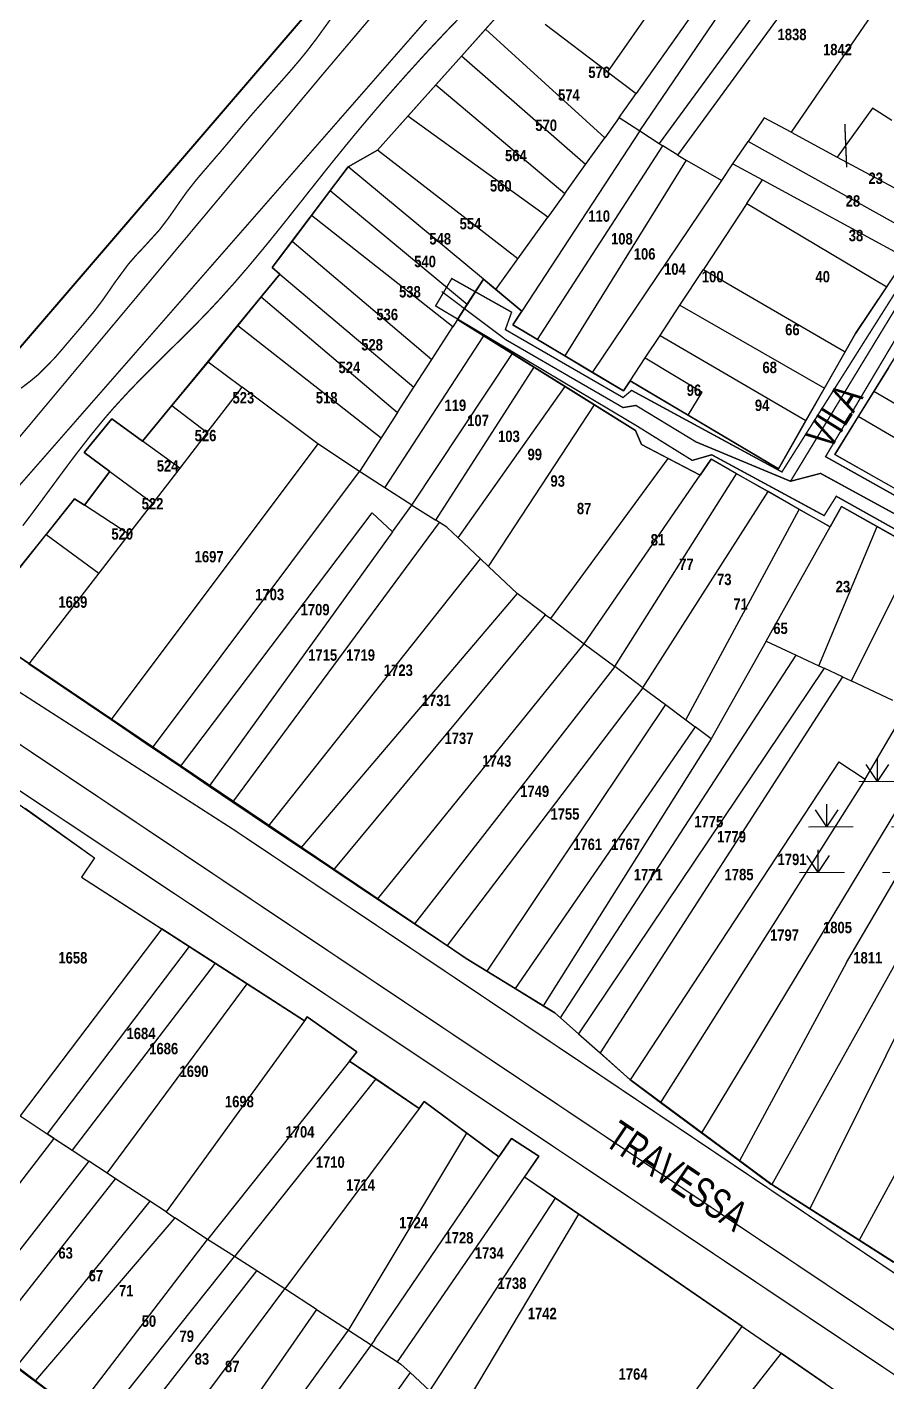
# Model space of a CAD drawing. Extents: x 203136 to 205923, y 4839890 to 4842982.
# Drawn here: x 203482.3 to 203595.9, y 4841240.2 to 4841419.2 of the extents above; entities that cross this region are included whole.
import ezdxf
from ezdxf.enums import TextEntityAlignment as Align

# ---------------------------------------------------------------- set-up
doc = ezdxf.new("R2010")
doc.units = 0
doc.header["$LTSCALE"] = 1.5
doc.header["$MEASUREMENT"] = 0
doc.linetypes.add('TRACO_25', pattern=[8, 3, -1, 1, -1, 1, -1])
for name, color, linetype in [('CD_MALHA_LOTES', 40, 'CONTINUOUS'), ('HD-ALAGADO-BREJO', 170, 'CONTINUOUS'), ('HD-CANAIS', 7, 'CONTINUOUS'), ('HD-CURSO-PERENE', 170, 'CONTINUOUS'), ('LM-LIM-SETOR-FISCAL', 7, 'CONTINUOUS'), ('RU-QUADRAS', 210, 'CONTINUOUS'), ('SV-EIXO-RUA-N-PAV', 6, 'CONTINUOUS'), ('SV-EIXO-RUA-PAV', 20, 'CONTINUOUS'), ('SV-RUA-PAVIM-S-GUIA-C-GUIA', 7, 'CONTINUOUS'), ('SV-TXT-RUA-N-PAV-S-GUIA-C-GUIA', 7, 'CONTINUOUS'), ('SV-TXT-RUA-PAV-S-GUIA-C-GUIA', 7, 'CONTINUOUS'), ('Th_NmrPort', 1, 'CONTINUOUS')]:
    doc.layers.add(name, color=color, linetype=linetype)
doc.styles.add('ARIAL', font='ARIAL.TTF')
doc.styles.get("Standard").update_dxf_attribs({"font": 'swisscbo.ttf'})
doc.linetypes.add('Limite', pattern='A,20,-3,[130,ltypeshp.shx,S=6.35,R=0,X=0,Y=0],-3,20', length=46)

# ---------------------------------------------------------------- blocks, each defined once
blk = doc.blocks.new('*X4')
at = {"layer": 'HD-ALAGADO-BREJO'}
for points in [[(203656.15039, 4841391.481927), (203654.649654, 4841393.731436)], [(203656.15039, 4841391.481927), (203656.149409, 4841394.481927)], [(203656.15039, 4841391.481927), (203657.649654, 4841393.732417)], [(203649.86783, 4841385.481313), (203649.867471, 4841388.481313)], [(203649.86783, 4841385.481313), (203648.36756, 4841387.731134)], [(203649.86783, 4841385.481313), (203651.36756, 4841387.731493)], [(203645.63865, 4841379.481144), (203644.138465, 4841381.731021)], [(203645.63865, 4841379.481144), (203645.638403, 4841382.481144)], [(203645.63865, 4841379.481144), (203647.138465, 4841381.731268)], [(203667.63865, 4841379.482956), (203666.138464, 4841381.732832)], [(203667.63865, 4841379.482956), (203667.638403, 4841382.482956)], [(203667.63865, 4841379.482956), (203669.138464, 4841381.733079)], [(203641.377211, 4841373.481036), (203639.877056, 4841375.730932)], [(203641.377211, 4841373.481036), (203641.377004, 4841376.481036)], [(203641.377211, 4841373.481036), (203642.877056, 4841375.731139)], [(203663.377211, 4841373.482557), (203661.877056, 4841375.732453)], [(203663.377211, 4841373.482557), (203663.377004, 4841376.482557)], [(203663.377211, 4841373.482557), (203664.877056, 4841375.73266)], [(203637.104906, 4841367.480948), (203637.104713, 4841370.480948)], [(203659.104906, 4841367.482363), (203659.104713, 4841370.482363)], [(203681.104906, 4841367.483778), (203681.104713, 4841370.483778)], [(203637.104906, 4841367.480948), (203635.604761, 4841369.730852)], [(203637.104906, 4841367.480948), (203638.604761, 4841369.731045)], [(203659.104906, 4841367.482363), (203657.604761, 4841369.732267)], [(203659.104906, 4841367.482363), (203660.604761, 4841369.73246)], [(203681.104906, 4841367.483778), (203679.604761, 4841369.733682)], [(203681.104906, 4841367.483778), (203682.604761, 4841369.733875)], [(203634.089467, 4841361.480884), (203632.589324, 4841363.730788)], [(203634.089467, 4841361.480884), (203634.089276, 4841364.480884)], [(203634.089467, 4841361.480884), (203635.589324, 4841363.730979)], [(203656.089467, 4841361.482287), (203654.589324, 4841363.732191)], [(203656.089467, 4841361.482287), (203656.089276, 4841364.482287)], [(203656.089467, 4841361.482287), (203657.589324, 4841363.732382)], [(203678.089467, 4841361.48369), (203676.589324, 4841363.733594)], [(203678.089467, 4841361.48369), (203678.089276, 4841364.48369)], [(203678.089467, 4841361.48369), (203679.589324, 4841363.733785)], [(203630.871604, 4841355.480821), (203629.371458, 4841357.730724)], [(203630.871604, 4841355.480821), (203630.871409, 4841358.480821)], [(203630.871604, 4841355.480821), (203632.371458, 4841357.730918)], [(203652.871604, 4841355.482248), (203651.371458, 4841357.732151)], [(203652.871604, 4841355.482248), (203652.871409, 4841358.482248)], [(203652.871604, 4841355.482248), (203654.371458, 4841357.732346)], [(203674.871603, 4841355.483675), (203673.371458, 4841357.733578)], [(203674.871603, 4841355.483675), (203674.871409, 4841358.483675)], [(203674.871603, 4841355.483675), (203676.371458, 4841357.733773)], [(203627.110375, 4841349.480752), (203627.110179, 4841352.480752)], [(203649.110375, 4841349.482188), (203649.110179, 4841352.482188)], [(203671.110375, 4841349.483625), (203671.110179, 4841352.483625)], [(203627.110375, 4841349.480752), (203625.610228, 4841351.730654)], [(203627.110375, 4841349.480752), (203628.610228, 4841351.73085)], [(203649.110375, 4841349.482188), (203647.610228, 4841351.73209)], [(203649.110375, 4841349.482188), (203650.610228, 4841351.732286)], [(203671.110375, 4841349.483625), (203669.610228, 4841351.733527)], [(203671.110375, 4841349.483625), (203672.610228, 4841351.733723)], [(203623.496767, 4841343.480684), (203621.996618, 4841345.730585)], [(203623.496767, 4841343.480684), (203623.496569, 4841346.480684)], [(203623.496767, 4841343.480684), (203624.996618, 4841345.730783)], [(203645.496767, 4841343.482137), (203643.996618, 4841345.732038)], [(203645.496767, 4841343.482137), (203645.496569, 4841346.482137)], [(203645.496767, 4841343.482137), (203646.996618, 4841345.732237)], [(203667.496767, 4841343.483591), (203665.996618, 4841345.733492)], [(203667.496767, 4841343.483591), (203667.496569, 4841346.483591)], [(203667.496767, 4841343.483591), (203668.996618, 4841345.73369)], [(203619.900171, 4841337.480617), (203619.899971, 4841340.480617)], [(203641.900171, 4841337.482086), (203641.899971, 4841340.482086)], [(203663.900171, 4841337.483555), (203663.899971, 4841340.483555)], [(203619.900171, 4841337.480617), (203618.400021, 4841339.730517)], [(203619.900171, 4841337.480617), (203621.400021, 4841339.730717)], [(203641.900171, 4841337.482086), (203640.400021, 4841339.731986)], [(203641.900171, 4841337.482086), (203643.400021, 4841339.732186)], [(203663.900171, 4841337.483555), (203662.400021, 4841339.733454)], [(203663.900171, 4841337.483555), (203665.400021, 4841339.733655)], [(203616.656555, 4841331.480553), (203616.656353, 4841334.480553)], [(203638.656555, 4841331.482037), (203638.656353, 4841334.482037)], [(203616.656555, 4841331.480553), (203615.156403, 4841333.730452)], [(203616.656555, 4841331.480553), (203618.156403, 4841333.730654)], [(203638.656555, 4841331.482037), (203637.156403, 4841333.731936)], [(203638.656555, 4841331.482037), (203640.156403, 4841333.732138)], [(203600.262738, 4841325.480338), (203598.762603, 4841327.730248)], [(203600.262738, 4841325.480338), (203600.262558, 4841328.480338)], [(203600.262738, 4841325.480338), (203601.762603, 4841327.730428)], [(203622.262738, 4841325.481659), (203620.762603, 4841327.731569)], [(203622.262738, 4841325.481659), (203622.262558, 4841328.481659)], [(203622.262738, 4841325.481659), (203623.762603, 4841327.731749)], [(203644.262738, 4841325.48298), (203642.762603, 4841327.73289)], [(203644.262738, 4841325.48298), (203644.262558, 4841328.48298)], [(203644.262738, 4841325.48298), (203645.762603, 4841327.73307)], [(203594.630736, 4841319.480404), (203594.63037, 4841322.480404)], [(203618.372327, 4841319.480529), (203618.372095, 4841322.480529)], [(203640.372327, 4841319.482231), (203640.372095, 4841322.482231)], [(203594.630736, 4841319.480404), (203593.130461, 4841321.730221)], [(203594.630736, 4841319.480404), (203596.130461, 4841321.730587)], [(203618.372327, 4841319.480529), (203616.872153, 4841321.730413)], [(203618.372327, 4841319.480529), (203619.872153, 4841321.730645)], [(203640.372327, 4841319.482231), (203638.872153, 4841321.732115)], [(203640.372327, 4841319.482231), (203641.872153, 4841321.732347)], [(203587.938149, 4841313.480306), (203586.437873, 4841315.730122)], [(203587.938149, 4841313.480306), (203587.93778, 4841316.480306)], [(203587.938149, 4841313.480306), (203589.437873, 4841315.73049)], [(203628.678652, 4841313.480667), (203627.178417, 4841315.73051)], [(203628.678652, 4841313.480667), (203628.678339, 4841316.480667)], [(203628.678652, 4841313.480667), (203630.178417, 4841315.730824)], [(203586.772076, 4841307.480278), (203585.271785, 4841309.730083)], [(203586.772076, 4841307.480278), (203586.771688, 4841310.480277)], [(203586.772076, 4841307.480278), (203588.271785, 4841309.730472)]]:
    blk.add_lwpolyline(points, dxfattribs=at)
at = {"layer": 'HD-ALAGADO-BREJO', "const_width": 0.13}
for points in [[(203653.65039, 4841391.48111), (203654.65039, 4841391.481437)], [(203654.65039, 4841391.481437), (203655.52399, 4841391.481128)], [(203647.36783, 4841385.481014), (203648.36783, 4841385.481134)], [(203648.36783, 4841385.481134), (203653.36783, 4841385.481732)], [(203658.36783, 4841385.482331), (203661.36783, 4841385.48269)], [(203661.36783, 4841385.48269), (203661.418667, 4841385.481154)], [(203643.13865, 4841379.480939), (203644.13865, 4841379.481021)], [(203644.13865, 4841379.481021), (203649.13865, 4841379.481433)], [(203654.13865, 4841379.481844), (203660.13865, 4841379.482338)], [(203665.13865, 4841379.48275), (203666.13865, 4841379.482832)], [(203666.13865, 4841379.482832), (203671.13865, 4841379.483244)], [(203638.877211, 4841373.480863), (203639.877211, 4841373.480932)], [(203639.877211, 4841373.480932), (203644.877211, 4841373.481278)], [(203649.877211, 4841373.481623), (203655.877211, 4841373.482038)], [(203660.877211, 4841373.482384), (203661.877211, 4841373.482453)], [(203661.877211, 4841373.482453), (203666.877211, 4841373.482799)], [(203671.877211, 4841373.483144), (203677.877211, 4841373.483559)], [(203634.604906, 4841367.480787), (203635.604906, 4841367.480852)], [(203635.604906, 4841367.480852), (203640.604906, 4841367.481173)], [(203645.604906, 4841367.481495), (203651.604906, 4841367.481881)], [(203656.604906, 4841367.482202), (203657.604906, 4841367.482267)], [(203657.604906, 4841367.482267), (203662.604906, 4841367.482588)], [(203667.604906, 4841367.48291), (203673.604906, 4841367.483296)], [(203678.604906, 4841367.483617), (203679.604906, 4841367.483682)], [(203679.604906, 4841367.483682), (203683.604906, 4841367.483939)], [(203683.604906, 4841367.483939), (203684.13942, 4841367.481283)], [(203631.589467, 4841361.480724), (203632.589467, 4841361.480788)], [(203632.589467, 4841361.480788), (203637.589467, 4841361.481107)], [(203642.589467, 4841361.481426), (203648.589467, 4841361.481808)], [(203653.589467, 4841361.482127), (203654.589467, 4841361.482191)], [(203654.589467, 4841361.482191), (203659.589467, 4841361.48251)], [(203664.589467, 4841361.482829), (203670.589467, 4841361.483211)], [(203675.589467, 4841361.48353), (203676.589467, 4841361.483594)], [(203676.589467, 4841361.483594), (203681.589467, 4841361.483913)], [(203628.371604, 4841355.480659), (203629.371604, 4841355.480724)], [(203629.371604, 4841355.480724), (203634.371604, 4841355.481048)], [(203639.371604, 4841355.481372), (203645.371604, 4841355.481762)], [(203650.371604, 4841355.482086), (203651.371604, 4841355.482151)], [(203651.371604, 4841355.482151), (203656.371604, 4841355.482475)], [(203661.371604, 4841355.4828), (203667.371603, 4841355.483189)], [(203672.371603, 4841355.483513), (203673.371603, 4841355.483578)], [(203673.371603, 4841355.483578), (203676.371603, 4841355.483773)], [(203676.371603, 4841355.483773), (203677.055142, 4841355.481146)], [(203624.610375, 4841349.480588), (203625.610375, 4841349.480654)], [(203625.610375, 4841349.480654), (203630.610375, 4841349.48098)], [(203635.610375, 4841349.481307), (203641.610375, 4841349.481699)], [(203646.610375, 4841349.482025), (203647.610375, 4841349.48209)], [(203647.610375, 4841349.48209), (203652.610375, 4841349.482417)], [(203657.610375, 4841349.482743), (203663.610375, 4841349.483135)], [(203668.610375, 4841349.483462), (203669.610375, 4841349.483527)], [(203669.610375, 4841349.483527), (203672.610375, 4841349.483723)], [(203672.610375, 4841349.483723), (203672.630732, 4841349.481069)], [(203620.996767, 4841343.480519), (203621.996767, 4841343.480585)], [(203621.996767, 4841343.480585), (203626.996767, 4841343.480915)], [(203631.996767, 4841343.481246), (203637.996767, 4841343.481642)], [(203642.996767, 4841343.481972), (203643.996767, 4841343.482038)], [(203643.996767, 4841343.482038), (203648.996767, 4841343.482369)], [(203653.996767, 4841343.482699), (203659.996767, 4841343.483095)], [(203664.996767, 4841343.483426), (203665.996767, 4841343.483492)], [(203665.996767, 4841343.483492), (203666.996767, 4841343.483558)], [(203666.996767, 4841343.483558), (203667.910044, 4841343.480988)], [(203617.400171, 4841337.48045), (203618.400171, 4841337.480517)], [(203618.400171, 4841337.480517), (203623.400171, 4841337.480851)], [(203628.400171, 4841337.481185), (203634.400171, 4841337.481585)], [(203639.400171, 4841337.481919), (203640.400171, 4841337.481986)], [(203640.400171, 4841337.481986), (203645.400171, 4841337.48232)], [(203650.400171, 4841337.482653), (203656.400171, 4841337.483054)], [(203661.400171, 4841337.483388), (203662.400171, 4841337.483454)], [(203662.400171, 4841337.483454), (203663.302633, 4841337.480909)], [(203614.156555, 4841331.480385), (203615.156555, 4841331.480452)], [(203615.156555, 4841331.480452), (203620.156555, 4841331.480789)], [(203625.156555, 4841331.481126), (203631.156555, 4841331.481531)], [(203636.156555, 4841331.481868), (203637.156555, 4841331.481936)], [(203637.156555, 4841331.481936), (203642.156555, 4841331.482273)], [(203647.156555, 4841331.48261), (203653.156555, 4841331.483014)], [(203658.156555, 4841331.483352), (203659.138352, 4841331.480835)], [(203597.762738, 4841325.480188), (203598.762738, 4841325.480248)], [(203598.762738, 4841325.480248), (203603.762738, 4841325.480548)], [(203608.762738, 4841325.480848), (203614.762738, 4841325.481209)], [(203619.762738, 4841325.481509), (203620.762738, 4841325.481569)], [(203620.762738, 4841325.481569), (203625.762738, 4841325.481869)], [(203630.762738, 4841325.482169), (203636.762738, 4841325.48253)], [(203641.762738, 4841325.48283), (203642.762738, 4841325.48289)], [(203642.762738, 4841325.48289), (203647.762738, 4841325.48319)], [(203652.762738, 4841325.48349), (203654.762738, 4841325.48361)], [(203654.762738, 4841325.48361), (203654.819251, 4841325.480758)], [(203592.130736, 4841319.480099), (203593.130736, 4841319.480221)], [(203593.130736, 4841319.480221), (203598.130736, 4841319.480831)], [(203603.130736, 4841319.481442), (203605.130736, 4841319.481686)], [(203605.130736, 4841319.481686), (203605.636927, 4841319.480234)], [(203615.872327, 4841319.480336), (203616.872327, 4841319.480413)], [(203616.872327, 4841319.480413), (203621.872327, 4841319.4808)], [(203626.872327, 4841319.481187), (203632.872327, 4841319.481651)], [(203637.872327, 4841319.482038), (203638.872327, 4841319.482115)], [(203638.872327, 4841319.482115), (203643.872327, 4841319.482502)], [(203648.872327, 4841319.482889), (203649.857807, 4841319.480676)], [(203585.438149, 4841313.479999), (203586.438149, 4841313.480122)], [(203586.438149, 4841313.480122), (203591.438149, 4841313.480736)], [(203596.438149, 4841313.481351), (203598.438149, 4841313.481597)], [(203598.438149, 4841313.481597), (203598.754439, 4841313.480132)], [(203626.178652, 4841313.480406), (203627.178652, 4841313.48051)], [(203627.178652, 4841313.48051), (203632.178652, 4841313.481033)], [(203637.178652, 4841313.481555), (203643.178652, 4841313.482182)], [(203584.272076, 4841307.479954), (203585.272076, 4841307.480083)], [(203585.272076, 4841307.480083), (203590.272076, 4841307.480731)], [(203595.272076, 4841307.481378), (203596.272076, 4841307.481507)], [(203596.272076, 4841307.481507), (203596.281386, 4841307.480074)]]:
    blk.add_lwpolyline(points, dxfattribs=at)

msp = doc.modelspace()

# ---------------------------------------------------------------- linework, layer by layer
at = {"layer": 'CD_MALHA_LOTES', "linetype": 'Continuous'}
for p, q in [((203583.19, 4841439.32), (203562.75, 4841410.38)), ((203563.23, 4841405.45), (203585.25, 4841437.97)), ((203589.02, 4841435.5), (203565.78, 4841403.81)), ((203568.22, 4841402.24), (203591.4, 4841433.93)), ((203599.27, 4841428.76), (203583.19, 4841405.28)), ((203546.36, 4841422.84), (203542.83, 4841418.88)), ((203565.6, 4841422.8), (203558.94, 4841413.27)), ((203542.83, 4841418.88), (203539.67, 4841415.35)), ((203558.59, 4841404.55), (203542.83, 4841418.88)), ((203558.94, 4841413.27), (203550.72, 4841419.53)), ((203539.67, 4841415.35), (203536.28, 4841411.55)), ((203556.04, 4841401), (203539.67, 4841415.35)), ((203558.94, 4841413.27), (203562.75, 4841410.38)), ((203536.28, 4841411.55), (203532.59, 4841407.42)), ((203536.28, 4841411.55), (203553.3, 4841397.17)), ((203560.5, 4841407.22), (203562.75, 4841410.38)), ((203593.96, 4841408.46), (203589.29, 4841401.99)), ((203596.51, 4841406.82), (203593.96, 4841408.46)), ((203532.59, 4841407.42), (203528.55, 4841402.91)), ((203551.07, 4841394.06), (203532.59, 4841407.42)), ((203560.5, 4841407.22), (203558.59, 4841404.55)), ((203560.5, 4841407.22), (203563.23, 4841405.45)), ((203579.63, 4841407.19), (203577.51, 4841404.04)), ((203583.19, 4841405.28), (203579.63, 4841407.19)), ((203563.23, 4841405.45), (203547.65, 4841381.63)), ((203556.04, 4841401), (203558.59, 4841404.55)), ((203563.23, 4841405.45), (203565.78, 4841403.81)), ((203583.19, 4841405.28), (203589.29, 4841401.99)), ((203528.55, 4841402.91), (203524.7, 4841400.7)), ((203547.11, 4841388.53), (203528.55, 4841402.91)), ((203549.7, 4841377.88), (203566.28, 4841403.48)), ((203565.78, 4841403.81), (203566.28, 4841403.48)), ((203568.22, 4841402.24), (203566.28, 4841403.48)), ((203575.52, 4841401.09), (203577.51, 4841404.04)), ((203600.2, 4841391.42), (203577.51, 4841404.04)), ((203524.7, 4841400.7), (203522.33, 4841397.57)), ((203542.56, 4841385.86), (203524.7, 4841400.7)), ((203569.33, 4841401.6), (203553.3, 4841375.73)), ((203553.3, 4841397.17), (203556.04, 4841401)), ((203568.22, 4841402.24), (203569.33, 4841401.6)), ((203569.33, 4841401.6), (203574.04, 4841398.89)), ((203574.04, 4841398.89), (203575.52, 4841401.09)), ((203575.52, 4841401.09), (203579.43, 4841398.97)), ((203589.29, 4841401.99), (203602.5, 4841394.89)), ((203556.95, 4841373.55), (203574.04, 4841398.89)), ((203577.37, 4841395.85), (203579.43, 4841398.97)), ((203579.43, 4841398.97), (203598.39, 4841388.7)), ((203522.33, 4841397.57), (203519.84, 4841394.27)), ((203522.33, 4841397.57), (203540.42, 4841382.54)), ((203553.3, 4841397.17), (203551.07, 4841394.06)), ((203577.37, 4841395.85), (203571.64, 4841387.15)), ((203577.37, 4841395.85), (203595.84, 4841384.87)), ((203519.84, 4841394.27), (203517.28, 4841390.88)), ((203538.5, 4841379.56), (203519.84, 4841394.27)), ((203547.11, 4841388.53), (203551.07, 4841394.06)), ((203517.28, 4841390.88), (203514.65, 4841387.39)), ((203517.28, 4841390.88), (203535.74, 4841375.27)), ((203544.21, 4841384.48), (203547.11, 4841388.53)), ((203595.84, 4841384.87), (203598.39, 4841388.7)), ((203515.68, 4841386.52), (203513.22, 4841383.52)), ((203514.65, 4841387.39), (203515.68, 4841386.52)), ((203515.68, 4841386.52), (203533.37, 4841371.6)), ((203568.52, 4841382.43), (203571.64, 4841387.15)), ((203571.64, 4841387.15), (203590.35, 4841376.27)), ((203540.42, 4841382.54), (203542.56, 4841385.86)), ((203542.56, 4841385.86), (203544.21, 4841384.48)), ((203591.72, 4841378.67), (203595.84, 4841384.87)), ((203513.22, 4841383.52), (203510.11, 4841379.74)), ((203513.22, 4841383.52), (203531.21, 4841368.24)), ((203544.21, 4841384.48), (203547.65, 4841381.63)), ((203539.14, 4841380.55), (203540.42, 4841382.54)), ((203547.65, 4841381.63), (203546.46, 4841379.82)), ((203565.9, 4841378.44), (203568.52, 4841382.43)), ((203568.52, 4841382.43), (203587.61, 4841371.46)), ((203510.11, 4841379.74), (203506.18, 4841374.96)), ((203510.11, 4841379.74), (203529.07, 4841364.91)), ((203535.74, 4841375.27), (203538.5, 4841379.56)), ((203539.14, 4841380.55), (203538.5, 4841379.56)), ((203542.62, 4841378.38), (203539.14, 4841380.55)), ((203546.46, 4841379.82), (203549.7, 4841377.88)), ((203529.54, 4841358.28), (203542.62, 4841378.38)), ((203546.38, 4841376.04), (203542.62, 4841378.38)), ((203549.7, 4841377.88), (203553.3, 4841375.73)), ((203563.93, 4841375.46), (203565.9, 4841378.44)), ((203565.9, 4841378.44), (203585.17, 4841367.17)), ((203590.35, 4841376.27), (203591.72, 4841378.67)), ((203533.09, 4841356), (203546.38, 4841376.04)), ((203549.27, 4841374.23), (203546.38, 4841376.04)), ((203553.3, 4841375.73), (203556.95, 4841373.55)), ((203587.61, 4841371.46), (203590.35, 4841376.27)), ((203506.18, 4841374.96), (203501.42, 4841369.19)), ((203506.18, 4841374.96), (203510.68, 4841371.59)), ((203533.37, 4841371.6), (203535.74, 4841375.27)), ((203536.29, 4841354.02), (203549.27, 4841374.23)), ((203553.37, 4841371.68), (203549.27, 4841374.23)), ((203561.95, 4841372.45), (203563.93, 4841375.46)), ((203563.93, 4841375.46), (203571.46, 4841370.94)), ((203596.07, 4841374.15), (203594.12, 4841371.02)), ((203556.95, 4841373.55), (203561.06, 4841371.1)), ((203561.06, 4841371.1), (203561.95, 4841372.45)), ((203561.95, 4841372.45), (203569.62, 4841367.89)), ((203506.08, 4841365.61), (203510.68, 4841371.59)), ((203520.67, 4841364.1), (203510.68, 4841371.59)), ((203531.21, 4841368.24), (203533.37, 4841371.6)), ((203539.23, 4841351.7), (203553.37, 4841371.68)), ((203557.24, 4841369.27), (203553.37, 4841371.68)), ((203569.62, 4841367.89), (203571.46, 4841370.94)), ((203585.17, 4841367.17), (203587.61, 4841371.46)), ((203594.12, 4841371.02), (203592.06, 4841367.7)), ((203615.44, 4841358.63), (203594.12, 4841371.02)), ((203501.42, 4841369.19), (203497.53, 4841364.45)), ((203501.42, 4841369.19), (203506.08, 4841365.61)), ((203543.24, 4841347.92), (203557.24, 4841369.27)), ((203562.66, 4841365.89), (203557.24, 4841369.27)), ((203493.46, 4841367.4), (203489.84, 4841362.97)), ((203497.53, 4841364.45), (203493.46, 4841367.4)), ((203531.21, 4841368.24), (203529.07, 4841364.91)), ((203569.62, 4841367.89), (203581.54, 4841360.8)), ((203581.54, 4841360.8), (203585.17, 4841367.17)), ((203592.06, 4841367.7), (203588.97, 4841362.71)), ((203613.46, 4841355.19), (203592.06, 4841367.7)), ((203506.08, 4841365.61), (203502.44, 4841360.89)), ((203529.07, 4841364.91), (203526.21, 4841360.44)), ((203563.46, 4841364.03), (203562.66, 4841365.89)), ((203520.67, 4841364.1), (203493.38, 4841327.67)), ((203502.44, 4841360.89), (203497.53, 4841364.45)), ((203526.21, 4841360.44), (203520.67, 4841364.1)), ((203566.96, 4841362.18), (203563.46, 4841364.03)), ((203489.84, 4841362.97), (203493.22, 4841360.46)), ((203551.48, 4841341.01), (203566.96, 4841362.18)), ((203571.19, 4841359.95), (203566.96, 4841362.18)), ((203572.64, 4841362.06), (203571.19, 4841359.95)), ((203575.99, 4841360.16), (203572.64, 4841362.06)), ((203588.97, 4841362.71), (203610.69, 4841350.37)), ((203493.22, 4841360.46), (203489.87, 4841355.99)), ((203493.22, 4841360.46), (203498.88, 4841356.26)), ((203498.87, 4841323.95), (203526.21, 4841360.44)), ((203502.44, 4841360.89), (203498.88, 4841356.26)), ((203529.54, 4841358.28), (203526.21, 4841360.44)), ((203555.89, 4841337.7), (203571.19, 4841359.95)), ((203559.93, 4841334.68), (203575.99, 4841360.16)), ((203580.16, 4841357.79), (203575.99, 4841360.16)), ((203533.09, 4841356), (203529.54, 4841358.28)), ((203563.63, 4841331.87), (203580.16, 4841357.79)), ((203584.26, 4841355.45), (203580.16, 4841357.79)), ((203488.56, 4841356.85), (203484.8, 4841352.12)), ((203489.87, 4841355.99), (203488.56, 4841356.85)), ((203495.71, 4841352.15), (203489.87, 4841355.99)), ((203495.71, 4841352.15), (203498.88, 4841356.26)), ((203530.57, 4841352.48), (203533.09, 4841356)), ((203533.09, 4841356), (203536.29, 4841354.02)), ((203502.54, 4841321.46), (203527.87, 4841354.97)), ((203527.87, 4841354.97), (203530.57, 4841352.48)), ((203569.29, 4841327.66), (203584.26, 4841355.45)), ((203588.36, 4841353.12), (203584.26, 4841355.45)), ((203589.88, 4841355.83), (203588.36, 4841353.12)), ((203594.58, 4841353.18), (203589.88, 4841355.83)), ((203530.57, 4841352.48), (203506.35, 4841318.87)), ((203509.45, 4841316.78), (203536.75, 4841353.73)), ((203536.75, 4841353.73), (203536.29, 4841354.02)), ((203537.74, 4841353.11), (203536.75, 4841353.73)), ((203539.23, 4841351.7), (203537.74, 4841353.11)), ((203579.9, 4841338.05), (203588.36, 4841353.12)), ((203586.85, 4841334.78), (203594.58, 4841353.18)), ((203599.85, 4841350.2), (203594.58, 4841353.18)), ((203477.47, 4841343.03), (203484.8, 4841352.12)), ((203484.8, 4841352.12), (203491.75, 4841347.01)), ((203495.71, 4841352.15), (203491.75, 4841347.01)), ((203539.23, 4841351.7), (203542.18, 4841348.92)), ((203514.15, 4841313.61), (203542.18, 4841348.92)), ((203543.24, 4841347.92), (203542.18, 4841348.92)), ((203491.75, 4841347.01), (203482.53, 4841335.03)), ((203543.24, 4841347.92), (203547.02, 4841344.35)), ((203598.82, 4841348.15), (203591.13, 4841332.78)), ((203547.02, 4841344.35), (203518.44, 4841310.73)), ((203550.78, 4841341.53), (203547.02, 4841344.35)), ((203522.82, 4841307.8), (203550.78, 4841341.53)), ((203550.78, 4841341.53), (203551.48, 4841341.01)), ((203551.48, 4841341.01), (203555.89, 4841337.7)), ((203482.53, 4841335.03), (203477.64, 4841338.39)), ((203579.9, 4841338.05), (203572.65, 4841325.14)), ((203579.9, 4841338.05), (203583.87, 4841336.17)), ((203528.57, 4841303.95), (203555.89, 4841337.7)), ((203555.89, 4841337.7), (203559.93, 4841334.68)), ((203482.53, 4841335.03), (203493.38, 4841327.67)), ((203559.93, 4841334.68), (203533.46, 4841300.68)), ((203552.73, 4841288.28), (203583.87, 4841336.17)), ((203587.55, 4841334.45), (203555.1, 4841286.17)), ((203563.63, 4841331.87), (203559.93, 4841334.68)), ((203583.87, 4841336.17), (203586.85, 4841334.78)), ((203586.85, 4841334.78), (203587.55, 4841334.45)), ((203589.97, 4841333.32), (203587.55, 4841334.45)), ((203589.97, 4841333.32), (203557.96, 4841283.62)), ((203589.97, 4841333.32), (203591.13, 4841332.78)), ((203596.64, 4841330.21), (203591.13, 4841332.78)), ((203563.63, 4841331.87), (203537.75, 4841297.8)), ((203563.63, 4841331.87), (203566.6, 4841329.68)), ((203566.6, 4841329.68), (203543.02, 4841294.43)), ((203566.6, 4841329.68), (203569.29, 4841327.66)), ((203592.97, 4841319.78), (203598.48, 4841329.16)), ((203493.38, 4841327.67), (203498.87, 4841323.95)), ((203569.29, 4841327.66), (203570.55, 4841326.72)), ((203570.55, 4841326.72), (203546.76, 4841292.14)), ((203572.65, 4841325.14), (203570.55, 4841326.72)), ((203603.5, 4841326.29), (203571.36, 4841273.09)), ((203498.87, 4841323.95), (203502.54, 4841321.46)), ((203572.65, 4841325.14), (203550.46, 4841289.87)), ((203590.52, 4841295.59), (203607.23, 4841324.15)), ((203589.49, 4841322.1), (203561.94, 4841280.07)), ((203589.49, 4841322.1), (203592.97, 4841319.78)), ((203502.54, 4841321.46), (203506.35, 4841318.87)), ((203611.61, 4841321.65), (203580.64, 4841266.24)), ((203506.35, 4841318.87), (203509.45, 4841316.78)), ((203592.97, 4841319.78), (203565.97, 4841277.09)), ((203509.45, 4841316.78), (203512.02, 4841315.03)), ((203512.02, 4841315.03), (203514.15, 4841313.61)), ((203514.15, 4841313.61), (203518.44, 4841310.73)), ((203622.24, 4841314.44), (203592.2, 4841258.87)), ((203518.44, 4841310.73), (203522.82, 4841307.8)), ((203522.82, 4841307.8), (203528.57, 4841303.95)), ((203528.57, 4841303.95), (203533.46, 4841300.68)), ((203533.46, 4841300.68), (203537.75, 4841297.8)), ((203500.06, 4841300.03), (203481.35, 4841275.3)), ((203503.71, 4841297.68), (203500.06, 4841300.03)), ((203503.71, 4841297.68), (203484.93, 4841272.95)), ((203507.12, 4841295.48), (203503.71, 4841297.68)), ((203537.75, 4841297.8), (203540.27, 4841296.12)), ((203507.12, 4841295.48), (203488.25, 4841270.77)), ((203511.34, 4841292.77), (203507.12, 4841295.48)), ((203540.27, 4841296.12), (203543.02, 4841294.43)), ((203590.52, 4841295.59), (203576.39, 4841269.36)), ((203543.02, 4841294.43), (203546.76, 4841292.14)), ((203492.85, 4841267.74), (203511.34, 4841292.77)), ((203518.93, 4841287.87), (203511.34, 4841292.77)), ((203546.76, 4841292.14), (203550.46, 4841289.87)), ((203550.46, 4841289.87), (203552, 4841288.93)), ((203599.05, 4841290), (203585.68, 4841263.02)), ((203552, 4841288.93), (203552.73, 4841288.28)), ((203552.73, 4841288.28), (203555.1, 4841286.17)), ((203555.1, 4841286.17), (203557.96, 4841283.62)), ((203524.89, 4841282.56), (203506.12, 4841258.96)), ((203524.89, 4841282.56), (203525.86, 4841283.78)), ((203528.37, 4841280.19), (203524.89, 4841282.56)), ((203557.96, 4841283.62), (203561.94, 4841280.07)), ((203528.37, 4841280.19), (203509.68, 4841256.72)), ((203534.07, 4841276.28), (203528.37, 4841280.19)), ((203561.94, 4841280.07), (203562.08, 4841279.97)), ((203562.08, 4841279.97), (203565.97, 4841277.09)), ((203534.75, 4841277.19), (203534.07, 4841276.28)), ((203540.38, 4841273.01), (203534.75, 4841277.19)), ((203534.07, 4841276.28), (203516.33, 4841252.46)), ((203565.97, 4841277.09), (203571.36, 4841273.09)), ((203481.35, 4841275.3), (203484.93, 4841272.95)), ((203484.93, 4841272.95), (203488.25, 4841270.77)), ((203524.98, 4841247.37), (203540.38, 4841273.01)), ((203544.6, 4841269.89), (203540.38, 4841273.01)), ((203546.26, 4841272.33), (203544.6, 4841269.89)), ((203549.88, 4841269.97), (203546.26, 4841272.33)), ((203571.36, 4841273.09), (203576.39, 4841269.36)), ((203548, 4841267.23), (203549.88, 4841269.97)), ((203490.45, 4841269.32), (203477.64, 4841252.91)), ((203528.22, 4841245.75), (203544.6, 4841269.89)), ((203576.39, 4841269.36), (203580.52, 4841266.3)), ((203477.64, 4841246.23), (203493.97, 4841267.01)), ((203493.97, 4841267.01), (203492.85, 4841267.74)), ((203498.51, 4841264.02), (203493.97, 4841267.01)), ((203531.22, 4841242.8), (203548, 4841267.23)), ((203552.07, 4841264.45), (203548, 4841267.23)), ((203580.52, 4841266.3), (203580.64, 4841266.24)), ((203580.64, 4841266.24), (203585.68, 4841263.02)), ((203498.51, 4841264.02), (203480.88, 4841242.26)), ((203500.65, 4841262.62), (203498.51, 4841264.02)), ((203535.49, 4841239), (203552.07, 4841264.45)), ((203555.17, 4841262.32), (203552.07, 4841264.45)), ((203585.68, 4841263.02), (203592.2, 4841258.87)), ((203501.79, 4841261.86), (203483.39, 4841240.35)), ((203500.65, 4841262.62), (203501.79, 4841261.86)), ((203506.12, 4841258.96), (203501.79, 4841261.86)), ((203539.22, 4841235.59), (203555.17, 4841262.32)), ((203576.72, 4841247.5), (203555.17, 4841262.32)), ((203488.73, 4841236.27), (203506.12, 4841258.96)), ((203509.68, 4841256.72), (203506.12, 4841258.96)), ((203592.2, 4841258.87), (203596.71, 4841256)), ((203491.61, 4841234.07), (203509.68, 4841256.72)), ((203512.64, 4841254.85), (203509.68, 4841256.72)), ((203495.18, 4841232.51), (203512.64, 4841254.85)), ((203516.33, 4841252.46), (203512.64, 4841254.85)), ((203499.34, 4841229.66), (203516.33, 4841252.46)), ((203520.52, 4841249.74), (203516.33, 4841252.46)), ((203520.52, 4841249.74), (203504.26, 4841226.29)), ((203520.52, 4841249.74), (203524.74, 4841247)), ((203507.94, 4841223.76), (203524.74, 4841247)), ((203524.74, 4841247), (203524.98, 4841247.37)), ((203524.74, 4841247), (203527.72, 4841245.07)), ((203557.29, 4841220.58), (203576.72, 4841247.5)), ((203576.72, 4841247.5), (203581.87, 4841243.96)), ((203527.72, 4841245.07), (203511.15, 4841222.28)), ((203528.22, 4841245.75), (203527.72, 4841245.07)), ((203527.72, 4841245.07), (203531.22, 4841242.8)), ((203581.87, 4841243.96), (203561.14, 4841217.43)), ((203587.74, 4841239.92), (203581.87, 4841243.96)), ((203480.88, 4841242.26), (203483.39, 4841240.35)), ((203532.88, 4841241.39), (203516.51, 4841218.49)), ((203531.22, 4841242.8), (203531.66, 4841242.51)), ((203532.88, 4841241.39), (203531.66, 4841242.51)), ((203483.39, 4841240.35), (203488.73, 4841236.27))]:
    msp.add_line(p, q, dxfattribs=at)
for points in [[(203482.04, 4841315.98), (203491.19, 4841309.41), (203489.49, 4841306.86), (203500.06, 4841300.03)], [(203518.93, 4841287.87), (203500.65, 4841262.62)], [(203525.86, 4841283.78), (203519.3, 4841288.38), (203518.93, 4841287.87)], [(203477.64, 4841261.65), (203485.88, 4841272.32)], [(203485.88, 4841272.32), (203484.93, 4841272.95)], [(203485.88, 4841272.32), (203488.25, 4841270.77)], [(203488.25, 4841270.77), (203490.45, 4841269.32)], [(203492.85, 4841267.74), (203490.45, 4841269.32)], [(203532.88, 4841241.39), (203535.49, 4841239)]]:
    msp.add_lwpolyline(points, dxfattribs=at)
at = {"layer": 'HD-CANAIS', "const_width": 0.18}
msp.add_lwpolyline([(203477.646172, 4841360.651328), (203521.431461, 4841413.041139), (203546.201511, 4841442.314835), (203560.94, 4841456.42)], dxfattribs=at)
at = {"layer": 'HD-CURSO-PERENE', "const_width": 0.18}
for points in [[(203523.114908, 4841421.242109), (203521.354386, 4841418.811449), (203520.475244, 4841417.594181), (203519.210502, 4841415.944616), (203518.261253, 4841414.783068), (203517.289324, 4841413.639977), (203516.301784, 4841412.509963), (203515.0124, 4841411.05909), (203514.01327, 4841409.939943), (203512.03017, 4841407.689521), (203510.631214, 4841406.045446), (203508.709605, 4841403.741859), (203507.74159, 4841402.595408), (203506.495895, 4841401.15644), (203505.512059, 4841400.022837), (203504.545734, 4841398.875511), (203503.44, 4841397.47), (203502.564116, 4841396.251329), (203501.710929, 4841395.015021), (203500.847817, 4841393.787157), (203499.76, 4841392.37), (203497.745111, 4841390.147433), (203496.716363, 4841389.053268), (203495.68, 4841387.87), (203493.897622, 4841385.459703), (203493.049707, 4841384.219645), (203492.188167, 4841382.990575), (203491.108467, 4841381.571089), (203489.189477, 4841379.266724), (203488.211379, 4841378.125637), (203486.928074, 4841376.609864), (203485.944435, 4841375.471743), (203483.847747, 4841373.334742), (203482.668008, 4841372.353722), (203481.472692, 4841371.444019)], [(203590.3, 4841406.37), (203590.54, 4841400.64)]]:
    msp.add_lwpolyline(points, dxfattribs=at)
at = {"layer": 'LM-LIM-SETOR-FISCAL', "linetype": 'Limite', "ltscale": 0.1, "flags": 128}
msp.add_lwpolyline([(203469.377234, 4841362.89061, 0.25, 0.25, 0), (203519.491753, 4841421.251163, 0.25, 0.25, 0), (203539.040039, 4841445.453803, 0.25, 0.25, 0), (203552.611299, 4841461.387824, 0.25, 0.25, 0), (203566.238133, 4841484.68956, 0.25, 0.25, 0), (203609.99, 4841529.19, 0.25, 0.25, 0), (203632, 4841555.03, 0.25, 0.25, 0), (203660.44, 4841587.64, 0.25, 0.25, 0), (203674.06, 4841602.04, 0.25, 0.25, 0), (203710.04, 4841645.13, 0.25, 0.25, 0), (203742.06, 4841682.63, 0.25, 0.25, 0), (203749.59, 4841692.3, 0.25, 0.25, 0), (203765.8, 4841714.59, 0.25, 0.25, 0), (203770.437717, 4841723.305383, 0.25, 0.25, 0), (203714.413653, 4841762.64358, 0.25, 0.25, 0), (203723.585168, 4841777.541949, 0.25, 0.25, 0), (203744.064325, 4841808.260684, 0.25, 0.25, 0), (203754.769339, 4841823.620052, 0.25, 0.25, 0), (203763.612611, 4841832.928759, 0.25, 0.25, 0), (203773.572638, 4841842.432366, 0.25, 0.25, 0), (203784.091768, 4841852.942481, 0.25, 0.25, 0), (203799.86552, 4841866.904972, 0.25, 0.25, 0), (203809.371409, 4841877.624378, 0.25, 0.25, 0), (203820.293068, 4841888.950542, 0.25, 0.25, 0), (203834.046268, 4841882.073942, 0.25, 0.25, 0), (204046.7661, 4842201.182221, 0.25, 0.25, 0), (204178.512752, 4842399.235913, 0.25, 0.25, 0), (204339.269682, 4842642.311478, 0.25, 0.25, 0), (204394.703106, 4842727.956118, 0.25, 0.25, 0), (204455.679872, 4842818.312599, 0.25, 0.25, 0), (204552.409898, 4842958.280115, 0.18, 0.18, 0), (204552.411197, 4842958.281995, 0.25, 0.25, 0), (204552.409898, 4842958.280115, 0.25, 0.25, 0), (204552.41, 4842958.28, 0.25, 0.25, 0), (204636.88, 4842865.48, 0.25, 0.25, 0), (204802.20702, 4842671.508044, 0.25, 0.25, 0), (204837.727029, 4842630.149129, 0.25, 0.25, 0), (205008.271732, 4842430.409897, 0.25, 0.25, 0), (205138.673959, 4842279.328213, 0.25, 0.25, 0), (205174.437256, 4842238.699161, 0.25, 0.25, 0), (205203.631784, 4842204.152303, 0.25, 0.25, 0), (205240.124945, 4842163.766539, 0.25, 0.25, 0), (205267.85, 4842136.34, 0.25, 0.25, 0), (205295.915353, 4842071.881893, 0.25, 0.25, 0), (205307.647026, 4842046.742594, 0.25, 0.25, 0), (205351.13, 4841954.04, 0.25, 0.25, 0), (205379.26, 4841896.27, 0.25, 0.25, 0), (205405.061808, 4841844.580735, 0.25, 0.25, 0), (205438.77, 4841777.24, 0.25, 0.25, 0), (205460.65, 4841701.79, 0.25, 0.25, 0), (205500.37, 4841613.55, 0.25, 0.25, 0), (205574.15, 4841463.73, 0.25, 0.25, 0), (205576.19, 4841458.65, 0.25, 0.25, 0), (205586.52, 4841433.19, 0.25, 0.25, 0), (205615.29, 4841364.14, 0.25, 0.25, 0), (205647.73668, 4841231.470751, 0.25, 0.25, 0), (205655.460047, 4841210.753747, 0.25, 0.25, 0), (205675.209194, 4841159.41187, 0.25, 0.25, 0), (205690.04619, 4841124.071091, 0.25, 0.25, 0), (205704.679922, 4841088.324092, 0.25, 0.25, 0), (205713.35, 4841065.22, 0.25, 0.25, 0), (205719.94, 4841049.35, 0.25, 0.25, 0), (205719.957412, 4841049.304741, 0, 0, 0), (205790.360912, 4840892.191443, 0, 0, 0)], format="xyseb", dxfattribs=at)
at = {"layer": 'RU-QUADRAS', "color": 6, "linetype": 'Continuous'}
for points in [[(203730.58, 4841169.56), (203642.52, 4841224.65), (203643.43, 4841226.28), (203580.64, 4841266.24), (203561.86, 4841280.14), (203552, 4841288.93), (203540.27, 4841296.12), (203475.51, 4841339.79), (203475.64, 4841340.59), (203488.56, 4841356.85), (203489.87, 4841355.99), (203493.22, 4841360.46), (203489.84, 4841362.97), (203493.46, 4841367.4), (203497.53, 4841364.45), (203515.68, 4841386.52), (203514.65, 4841387.39), (203524.7, 4841400.7), (203528.56, 4841402.91), (203546.36, 4841422.84)], [(203617.2, 4841416.99), (203591.72, 4841378.67), (203581.54, 4841360.8), (203561.95, 4841372.45), (203561.06, 4841371.1), (203546.46, 4841379.82), (203547.65, 4841381.63), (203542.56, 4841385.86), (203539.14, 4841380.55), (203562.66, 4841365.89), (203563.46, 4841364.03), (203571.19, 4841359.95), (203572.64, 4841362.06), (203588.36, 4841353.12), (203589.88, 4841355.83), (203599.85, 4841350.2)], [(203610.69, 4841350.37), (203588.97, 4841362.71), (203621.88, 4841415.79)], [(203464.3, 4841328.43), (203491.19, 4841309.41), (203489.49, 4841306.86), (203518.93, 4841287.87), (203519.3, 4841288.38), (203525.86, 4841283.78), (203524.89, 4841282.56), (203534.07, 4841276.29), (203534.75, 4841277.19), (203544.6, 4841269.89), (203546.26, 4841272.33), (203549.88, 4841269.97), (203548, 4841267.24), (203592.62, 4841236.56)], [(203494.61, 4841231.78), (203473.53, 4841247.5)]]:
    msp.add_lwpolyline(points, dxfattribs=at)
at = {"layer": 'SV-EIXO-RUA-N-PAV', "const_width": 0.18, "flags": 128}
for points in [[(203477.933825, 4841354.798267), (203570.418617, 4841460.5589)], [(203623.3804, 4841425.3872), (203583.123129, 4841359.160855)], [(203537.0507, 4841384.2293), (203545.533432, 4841377.8579), (203560.999389, 4841368.899083), (203562.701215, 4841369.182721), (203570.643071, 4841364.36088), (203583.123129, 4841359.160855), (203587.094057, 4841360.20086), (203602.505039, 4841351.786275), (203602.694131, 4841350.557178), (203607.610518, 4841348.098985)]]:
    msp.add_lwpolyline(points, dxfattribs=at)
at = {"layer": 'SV-EIXO-RUA-PAV', "const_width": 0.18, "flags": 128}
msp.add_lwpolyline([(203890.124517, 4841049.3628), (203880.76933, 4841055.6623), (203826.7787, 4841092.0175), (203773.009517, 4841127.017798), (203749.763, 4841143.981473), (203702.267743, 4841176.410699), (203477.60981, 4841326.877425)], dxfattribs=at)
at = {"layer": 'SV-RUA-PAVIM-S-GUIA-C-GUIA', "const_width": 0.18}
msp.add_lwpolyline([(203539.784412, 4841420.805456), (203537.702729, 4841418.645473), (203535.648352, 4841416.45985), (203534.234948, 4841414.925931), (203532.223633, 4841412.70056), (203530.237267, 4841410.452526), (203529.253402, 4841409.320128), (203528.275726, 4841408.182206), (203527.304227, 4841407.038806), (203526.338886, 4841405.889976), (203525.37969, 4841404.735764), (203524.426622, 4841403.576215), (203522.956239, 4841401.76241), (203522.017404, 4841400.590594), (203521.082317, 4841399.415588), (203520.149798, 4841398.238429), (203519.218669, 4841397.060153), (203518.287751, 4841395.881796), (203517.355867, 4841394.704396), (203516.421837, 4841393.528988), (203515.484483, 4841392.356609), (203514.542626, 4841391.188296), (203513.595088, 4841390.025085), (203511.678255, 4841387.718114), (203509.724553, 4841385.443989), (203507.724556, 4841383.211002), (203506.39, 4841381.78), (203505.350455, 4841380.698584), (203504.298557, 4841379.628153), (203503.237421, 4841378.565982), (203502.170162, 4841377.509346), (203501.099897, 4841376.45552), (203500.029741, 4841375.401778), (203498.96281, 4841374.345396), (203497.902219, 4841373.283649), (203495.81252, 4841371.133156), (203493.78557, 4841368.928501), (203492.631107, 4841367.597719), (203490.730556, 4841365.283436), (203488.88936, 4841362.917355), (203487.98466, 4841361.720327), (203487.087167, 4841360.516874), (203486.194337, 4841359.309171), (203485.303626, 4841358.099392), (203484.412491, 4841356.889711), (203483.518387, 4841355.682305), (203482.61877, 4841354.479346), (203481.711098, 4841353.28301)], dxfattribs=at)
at = {"layer": 'SV-RUA-PAVIM-S-GUIA-C-GUIA', "linetype": 'TRACO_25', "const_width": 0.18, "flags": 128}
msp.add_lwpolyline([(203621.731554, 4841419.577655), (203587.755468, 4841362.412935), (203609.40689, 4841350.27354), (203606.759605, 4841344.884424), (203600.046846, 4841348.382622), (203600.992305, 4841350.557178), (203589.174067, 4841357.175391), (203587.566787, 4841354.622652), (203572.72308, 4841362.659053), (203570.145144, 4841361.919188), (203562.738934, 4841366.527497), (203536.241157, 4841382.327413), (203538.380729, 4841385.948228), (203546.280687, 4841381.504501), (203545.457775, 4841379.200346), (203560.999389, 4841370.222725), (203562.133939, 4841371.168185), (203581.988579, 4841360.389952), (203620.044836, 4841420.629391)], dxfattribs=at)
at = {"layer": 'SV-RUA-PAVIM-S-GUIA-C-GUIA', "linetype": 'Continuous', "const_width": 0.18, "flags": 128}
for points in [[(203776.442718, 4841190.4267), (203774.28, 4841187.42), (203751.84, 4841154.1), (203750.38, 4841152.73), (203748.51, 4841152.38), (203746.67, 4841152.56), (203745.02, 4841153.4), (203713.71, 4841175.6), (203639.72, 4841225.37), (203609.87, 4841245.77), (203554.85, 4841282.79), (203509.6, 4841313.11), (203477.645803, 4841333.635438)], [(203698.657439, 4841172.441434), (203696.56, 4841173.82), (203632.14, 4841217.48), (203558.92, 4841266.5), (203504.97, 4841302.53), (203477.645627, 4841320.702798)]]:
    msp.add_lwpolyline(points, dxfattribs=at)

# ---------------------------------------------------------------- block references
at = {"layer": 'HD-ALAGADO-BREJO'}
msp.add_blockref('*X4', (0, 0), dxfattribs=at)

# ---------------------------------------------------------------- texts
at = {"layer": 'SV-TXT-RUA-N-PAV-S-GUIA-C-GUIA', "style": 'ARIAL', "width": 0.7}
msp.add_text('VILA                                  L', height=4, rotation=58, dxfattribs=at).set_placement((203588.321956, 4841363.106803))
at = {"layer": 'SV-TXT-RUA-PAV-S-GUIA-C-GUIA', "style": 'ARIAL', "width": 0.7}
msp.add_text('TRAVESSA', height=4, rotation=326, dxfattribs=at).set_placement((203558.383, 4841271.565))
at = {"layer": 'Th_NmrPort', "color": 1}
for s, p in [('1838', (203581.418554, 4841418.197271)), ('1842', (203587.418554, 4841416.197271)), ('576', (203556.418554, 4841413.197271)), ('574', (203552.418554, 4841410.197271)), ('570', (203549.418554, 4841406.197271)), ('564', (203545.418554, 4841402.197271)), ('560', (203543.418554, 4841398.197271)), ('23', (203593.418554, 4841399.197271)), ('28', (203590.418554, 4841396.197271)), ('554', (203539.418554, 4841393.197271)), ('110', (203556.418554, 4841394.197271)), ('548', (203535.418554, 4841391.197271)), ('108', (203559.418554, 4841391.197271)), ('38', (203590.818554, 4841391.627271)), ('106', (203562.418554, 4841389.197271)), ('540', (203533.418554, 4841388.197271)), ('104', (203566.418554, 4841387.197271)), ('100', (203571.418554, 4841386.197271)), ('40', (203586.418554, 4841386.197271)), ('538', (203531.418554, 4841384.197271)), ('536', (203528.418554, 4841381.197271)), ('66', (203582.418554, 4841379.197271)), ('528', (203526.418554, 4841377.197271)), ('524', (203523.418554, 4841374.197271)), ('68', (203579.418554, 4841374.197271)), ('523', (203509.418554, 4841370.197271)), ('518', (203520.418554, 4841370.197271)), ('96', (203569.418554, 4841371.197271)), ('119', (203537.418554, 4841369.197271)), ('94', (203578.418554, 4841369.197271)), ('107', (203540.418554, 4841367.197271)), ('526', (203504.418554, 4841365.197271)), ('103', (203544.498554, 4841365.097271)), ('99', (203548.388554, 4841362.707271)), ('524', (203499.418554, 4841361.197271)), ('93', (203551.418554, 4841359.197271)), ('522', (203497.418554, 4841356.197271)), ('87', (203554.908554, 4841355.557271)), ('520', (203493.418554, 4841352.197271)), ('81', (203564.658554, 4841351.427271)), ('1697', (203504.418554, 4841349.197271)), ('77', (203568.418554, 4841348.197271)), ('73', (203573.418554, 4841346.197271)), ('23', (203589.088554, 4841345.247271)), ('1689', (203486.418554, 4841343.197271)), ('1703', (203512.418554, 4841344.197271)), ('71', (203575.578554, 4841342.927271)), ('1709', (203518.418554, 4841342.197271)), ('65', (203580.848554, 4841339.727271)), ('1715', (203519.418554, 4841336.197271)), ('1719', (203524.418554, 4841336.197271)), ('1723', (203529.418554, 4841334.197271)), ('1731', (203534.418554, 4841330.197271)), ('1737', (203537.418554, 4841325.197271)), ('1743', (203542.418554, 4841322.197271)), ('1749', (203547.418554, 4841318.197271)), ('1755', (203551.418554, 4841315.197271)), ('1775', (203570.418554, 4841314.197271)), ('1779', (203573.418554, 4841312.197271)), ('1761', (203554.418554, 4841311.197271)), ('1767', (203559.418554, 4841311.197271)), ('1791', (203581.418554, 4841309.197271)), ('1771', (203562.418554, 4841307.197271)), ('1785', (203574.418554, 4841307.197271)), ('1805', (203587.418554, 4841300.197271)), ('1797', (203580.418554, 4841299.197271)), ('1658', (203486.418554, 4841296.197271)), ('1811', (203591.418554, 4841296.197271)), ('1684', (203495.418554, 4841286.197271)), ('1686', (203498.418554, 4841284.197271)), ('1690', (203502.418554, 4841281.197271)), ('1698', (203508.418554, 4841277.197271)), ('1704', (203516.418554, 4841273.197271)), ('1710', (203520.418554, 4841269.197271)), ('1714', (203524.418554, 4841266.197271)), ('1724', (203531.418554, 4841261.197271)), ('1728', (203537.418554, 4841259.197271)), ('63', (203486.418554, 4841257.197271)), ('1734', (203541.418554, 4841257.197271)), ('67', (203490.418554, 4841254.197271)), ('1738', (203544.418554, 4841253.197271)), ('71', (203494.418554, 4841252.197271)), ('50', (203497.418554, 4841248.197271)), ('1742', (203548.418554, 4841249.197271)), ('79', (203502.418554, 4841246.197271)), ('83', (203504.418554, 4841243.197271)), ('87', (203508.418554, 4841242.197271)), ('1764', (203560.418554, 4841241.197271))]:
    msp.add_text(s, height=1.5, dxfattribs=at).set_placement(p, align=Align.MIDDLE_LEFT)

doc.saveas('drawing.dxf')
